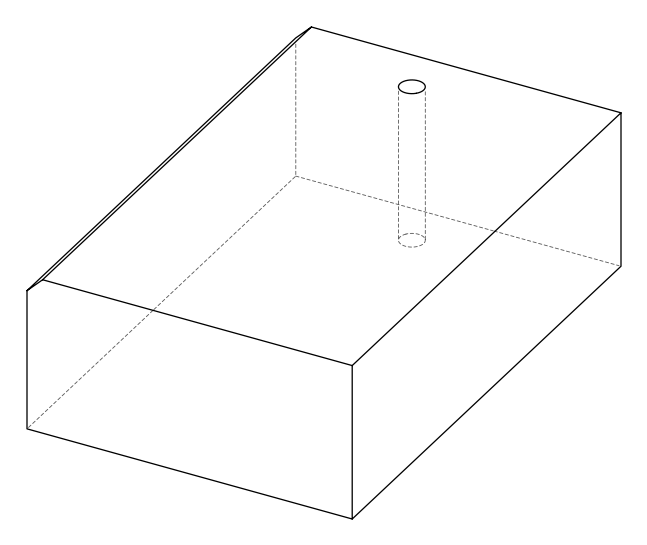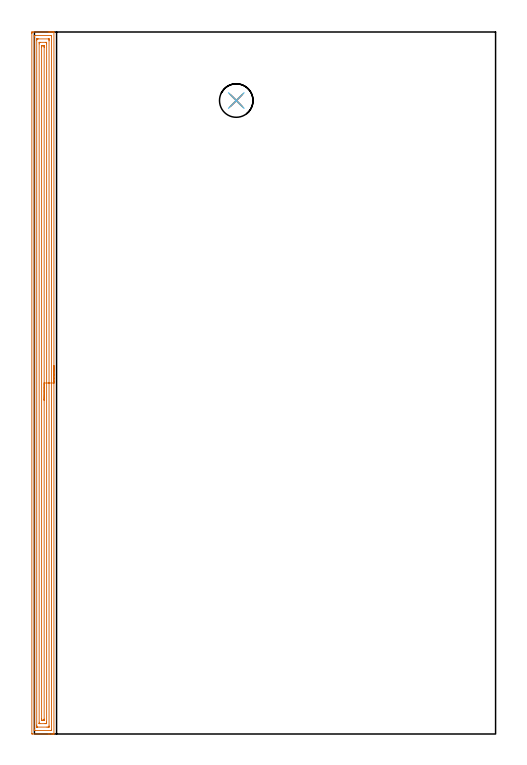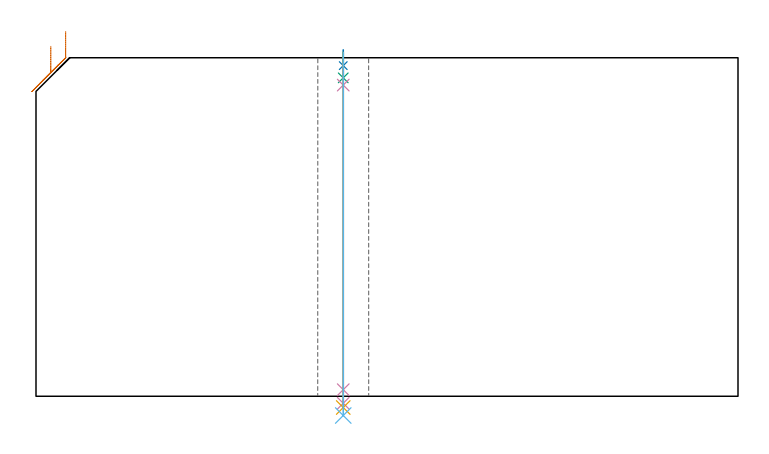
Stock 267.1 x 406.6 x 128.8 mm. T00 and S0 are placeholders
(PLAN: 6 operations, 5 tool changes, 18.3 min)
(1 AREA_MILL | FG_CHAMFER_SURFACE | UGT0205_001 | 16.5 min | 33308 mm3)
(2 SPOT_DRILL | STEP1HOLE | NXT0321_9005460120000 | 0.05 min | 173 mm3)
(3 DRILL_BLIND_HOLE_INTO_CENTER | STEP1HOLE | NXT0301_022 | 0.04 min | 103 mm3)
(4 GUN_DRILL_THROUGH_HOLE | STEP1HOLE | UGT0307_001 | 0.57 min | 2342 mm3)
(5 SPADE_DRILL_TO_ENLARGE_THROUGH_HOLE | STEP1HOLE | UGT0306_003 | 0.54 min | 13138 mm3)
(6 DRILL_TO_ENLARGE_THROUGH_HOLE | STEP1HOLE | UGT0301_261 | 0.55 min | 22252 mm3)
(TOOL UGT0205_001 | Chamfer Mill 20 x 3 x 45 deg. | D20 FL50 Z2)
(TOOL NXT0321_9005460120000 | NC Spot Drill, 142deg, 12mm, Carbide, Uncoated | D12 PA142 FL30 Z2)
(TOOL NXT0301_022 | Carbide Drill 5.1mm [860.1-0510-015A1-MM 2214] | D5.1 PA140 FL28 Z2)
(TOOL UGT0307_001 | Gun Drill 5 mm | D5 PA130 FL24 Z1)
(TOOL UGT0306_003 | Spade Drill 12.5mm | D12.5 PA132 FL10 Z2)
(TOOL UGT0301_261 | Twist Drill 19.4 mm | D19.4 PA118 FL140 Z2)
(OP 1 AREA_MILL)
G17 G21 G94 G90
T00 M6
G54
G17 G0 G90 X11.3 Y213.3 S1061 M3
G43 Z138.8 H0
G94 G1 Y213.262 Z137.928 F250.
Y213.148 Z137.063
Y212.959 Z136.212
Y212.697 Z135.38
Y212.363 Z134.574
Y211.96 Z133.8
Y211.492 Z133.064
Y210.96 Z132.372
Y210.371 Z131.729
Y209.728 Z131.139
Y209.036 Z130.608
Y208.3 Z130.14
Y207.526 Z129.737
Y206.72 Z129.403
Y205.888 Z129.141
Y205.037 Z128.952
Y204.172 Z128.838
Y203.3 Z128.8
Y0.165
X11.298 Y0.01 Z128.788
X11.245 Y0.008 Z128.737
X10.855 Y0. Z128.354
X10.467 Z127.967
X9.807 Z127.302
X8.584 Z126.081
X8.022 Z125.517
X-1.18 Y0.001 Z116.317
X-1.492 Y0.01 Z116.006
X-1.499 Y0.32 Z115.999
Y0.338
X-1.5 Y405.697 Z116.
X-1.499 Y405.988 Z116.001
X-1.493 Y406.583 Z116.004
X-1.492 Y406.593 Z116.006
X-0.899 Y406.597 Z116.598
X-0.288 Y406.6 Z117.21
X8.022 Z125.517
X8.584 Z126.081
X8.915 Z126.411
X9.477 Z126.973
X9.807 Z127.302
X10.467 Z127.967
X10.855 Z128.355
X11.245 Y406.593 Z128.737
X11.297 Y406.59 Z128.788
X11.3 Y406.435 Z128.8
Y203.3
X9.886 Z127.386
X9.885 Y2.319 Z127.385
X9.884 Y2.24 Z127.384
X9.879 Y2.082 Z127.379
X9.875 Y2.009 Z127.375
X9.856 Y2.006 Z127.356
X9.807 Y2.003 Z127.307
X9.312 Y2. Z126.812
X0.39 Z117.89
X-0.007 Y2.003 Z117.493
X-0.063 Y2.006 Z117.437
X-0.074 Y2.009 Z117.426
X-0.079 Y2.056 Z117.421
X-0.083 Y2.16 Z117.417
X-0.085 Y2.318 Z117.415
X-0.086 Y2.398 Z117.414
Y404.281
X-0.084 Y404.361 Z117.416
X-0.079 Y404.518 Z117.421
X-0.075 Y404.591 Z117.425
X-0.056 Y404.594 Z117.444
X-0.007 Y404.597 Z117.493
X0.488 Y404.6 Z117.988
X9.41 Z126.91
X9.807 Y404.597 Z127.307
X9.863 Y404.594 Z127.363
X9.874 Y404.591 Z127.374
X9.879 Y404.544 Z127.379
X9.883 Y404.439 Z127.383
X9.885 Y404.281 Z127.385
X9.886 Y404.203 Z127.386
Y203.3
X8.471 Z125.971
Y4.627
X8.469 Y4.183 Z125.969
X8.467 Y4.072 Z125.967
X8.465 Y4.024 Z125.965
X8.388 Y4.01 Z125.888
X8.204 Y4.002 Z125.704
X8.022 Y4.001 Z125.522
X7.313 Y4. Z124.813
X1.594 Y4.001 Z119.094
X1.472 Y4.004 Z118.972
X1.375 Y4.01 Z118.875
X1.335 Y4.017 Z118.835
X1.333 Y4.035 Z118.833
X1.331 Y4.183 Z118.831
X1.329 Y4.633 Z118.829
X1.328 Y5.076 Z118.828
X1.329 Y401.973 Z118.829
X1.33 Y402.417 Z118.83
X1.333 Y402.529 Z118.833
X1.335 Y402.576 Z118.835
X1.412 Y402.59 Z118.912
X1.596 Y402.598 Z119.096
X1.778 Y402.599 Z119.278
X2.487 Y402.6 Z119.987
X8.206 Y402.599 Z125.706
X8.328 Y402.596 Z125.828
X8.425 Y402.59 Z125.925
X8.465 Y402.583 Z125.965
X8.467 Y402.565 Z125.967
X8.469 Y402.417 Z125.969
X8.471 Y401.968 Z125.971
Y401.524
Y203.3
X7.057 Z124.557
Y6.862
X7.051 Y6.048 Z124.551
X7.041 Y6.01 Z124.541
X6.992 Y6.007 Z124.492
X6.884 Y6.003 Z124.384
X6.669 Y6.001 Z124.169
X6.238 Y6. Z123.738
X3.117 Z120.617
X2.91 Y6.001 Z120.41
X2.807 Y6.002 Z120.307
X2.756 Y6.006 Z120.256
X2.748 Y6.009 Z120.248
X2.746 Y6.014 Z120.246
X2.744 Y6.036 Z120.244
X2.743 Y6.789 Z120.243
Y399.738
X2.749 Y400.552 Z120.249
X2.759 Y400.59 Z120.259
X2.808 Y400.593 Z120.308
X2.916 Y400.597 Z120.416
X3.131 Y400.599 Z120.631
X3.562 Y400.6 Z121.062
X6.683 Z124.183
X6.89 Y400.599 Z124.39
X6.993 Y400.598 Z124.493
X7.044 Y400.594 Z124.544
X7.052 Y400.591 Z124.552
X7.054 Y400.586 Z124.554
X7.056 Y400.564 Z124.556
X7.057 Y399.811 Z124.557
Y203.3
X5.643 Z123.143
Y8.648
X5.642 Y8.352 Z123.142
X5.638 Y8.054 Z123.138
X5.636 Y8.019 Z123.136
X5.627 Y8.01 Z123.127
X5.589 Y8.006 Z123.089
X5.508 Y8.002 Z123.008
X5.346 Y8.001 Z122.846
X5.101 Y8. Z122.601
X4.454 Y8.001 Z121.954
X4.205 Y8.004 Z121.705
X4.169 Y8.01 Z121.669
X4.164 Y8.019 Z121.664
X4.161 Y8.048 Z121.661
X4.158 Y8.648 Z121.658
X4.157 Y8.945 Z121.657
Y397.952
X4.158 Y398.248 Z121.658
X4.162 Y398.546 Z121.662
X4.164 Y398.581 Z121.664
X4.173 Y398.59 Z121.673
X4.211 Y398.594 Z121.711
X4.292 Y398.598 Z121.792
X4.454 Y398.599 Z121.954
X4.699 Y398.6 Z122.199
X5.346 Y398.599 Z122.846
X5.595 Y398.596 Z123.095
X5.63 Y398.59 Z123.13
X5.636 Y398.581 Z123.136
X5.639 Y398.552 Z123.139
X5.642 Y397.952 Z123.142
X5.643 Y397.655 Z123.143
Y203.3
Y202.428 Z123.181
Y201.564 Z123.295
Y200.712 Z123.484
Y199.88 Z123.746
Y199.074 Z124.08
Y198.3 Z124.483
Y197.564 Z124.952
Y196.872 Z125.483
Y196.229 Z126.072
Y195.64 Z126.715
Y195.109 Z127.407
Y194.64 Z128.143
Y194.237 Z128.917
Y193.903 Z129.723
Y193.641 Z130.555
Y193.452 Z131.407
Y193.338 Z132.271
Y193.3 Z133.143
G0 Z138.8
M5
M2
(OP 2 SPOT_DRILL)
G17 G21 G94 G90
T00 M6
G54
G17 G0 G90 X116.9 Y366.9 S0 M3
G43 Z138.8 H0
G94 G81 G98 Z125.8 F250. R131.8
G80
M5
M2
(OP 3 DRILL_BLIND_HOLE_INTO_CENTER)
G17 G21 G94 G90
T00 M6
G54
G17 G0 G90 X116.9 Y366.9 S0 M3
G43 Z138.8 H1
G94 G81 G98 Z121.15 F250. R130.8
G80
M5
M2
(OP 4 GUN_DRILL_THROUGH_HOLE)
G17 G21 G94 G90
T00 M6
G54
G17 G0 G90 X116.9 Y366.9 M8
G43 Z138.8 H0
Z126.716
S716 M3
G94 G1 Z118.394 F125. M26
G4 X.084
Z2.5 F250.
G4 X.084
Z-2.666 F125.
G4 X.084
M5
M9
G0 Z126.716
Z138.8
M2
(OP 5 SPADE_DRILL_TO_ENLARGE_THROUGH_HOLE)
G17 G21 G94 G90
T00 M6
G54
G17 G0 G90 X116.9 Y366.9 S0 M3
G43 Z138.8 H0
G94 G73 G98 Z-4.283 F250. Q12.098 R130.8
G80
M5
M2
(OP 6 DRILL_TO_ENLARGE_THROUGH_HOLE)
G17 G21 G94 G90
T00 M6
G54
G17 G0 G90 X116.9 Y366.9 S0 M3
G43 Z138.8 H0
G94 G73 G98 Z-7.328 F250. Q17.016 R130.8
G80
M5
M2
